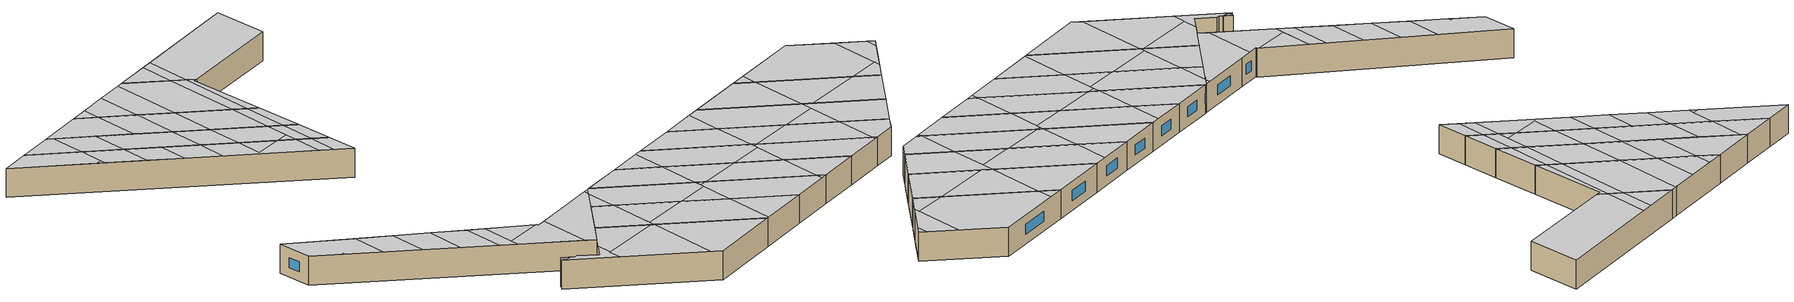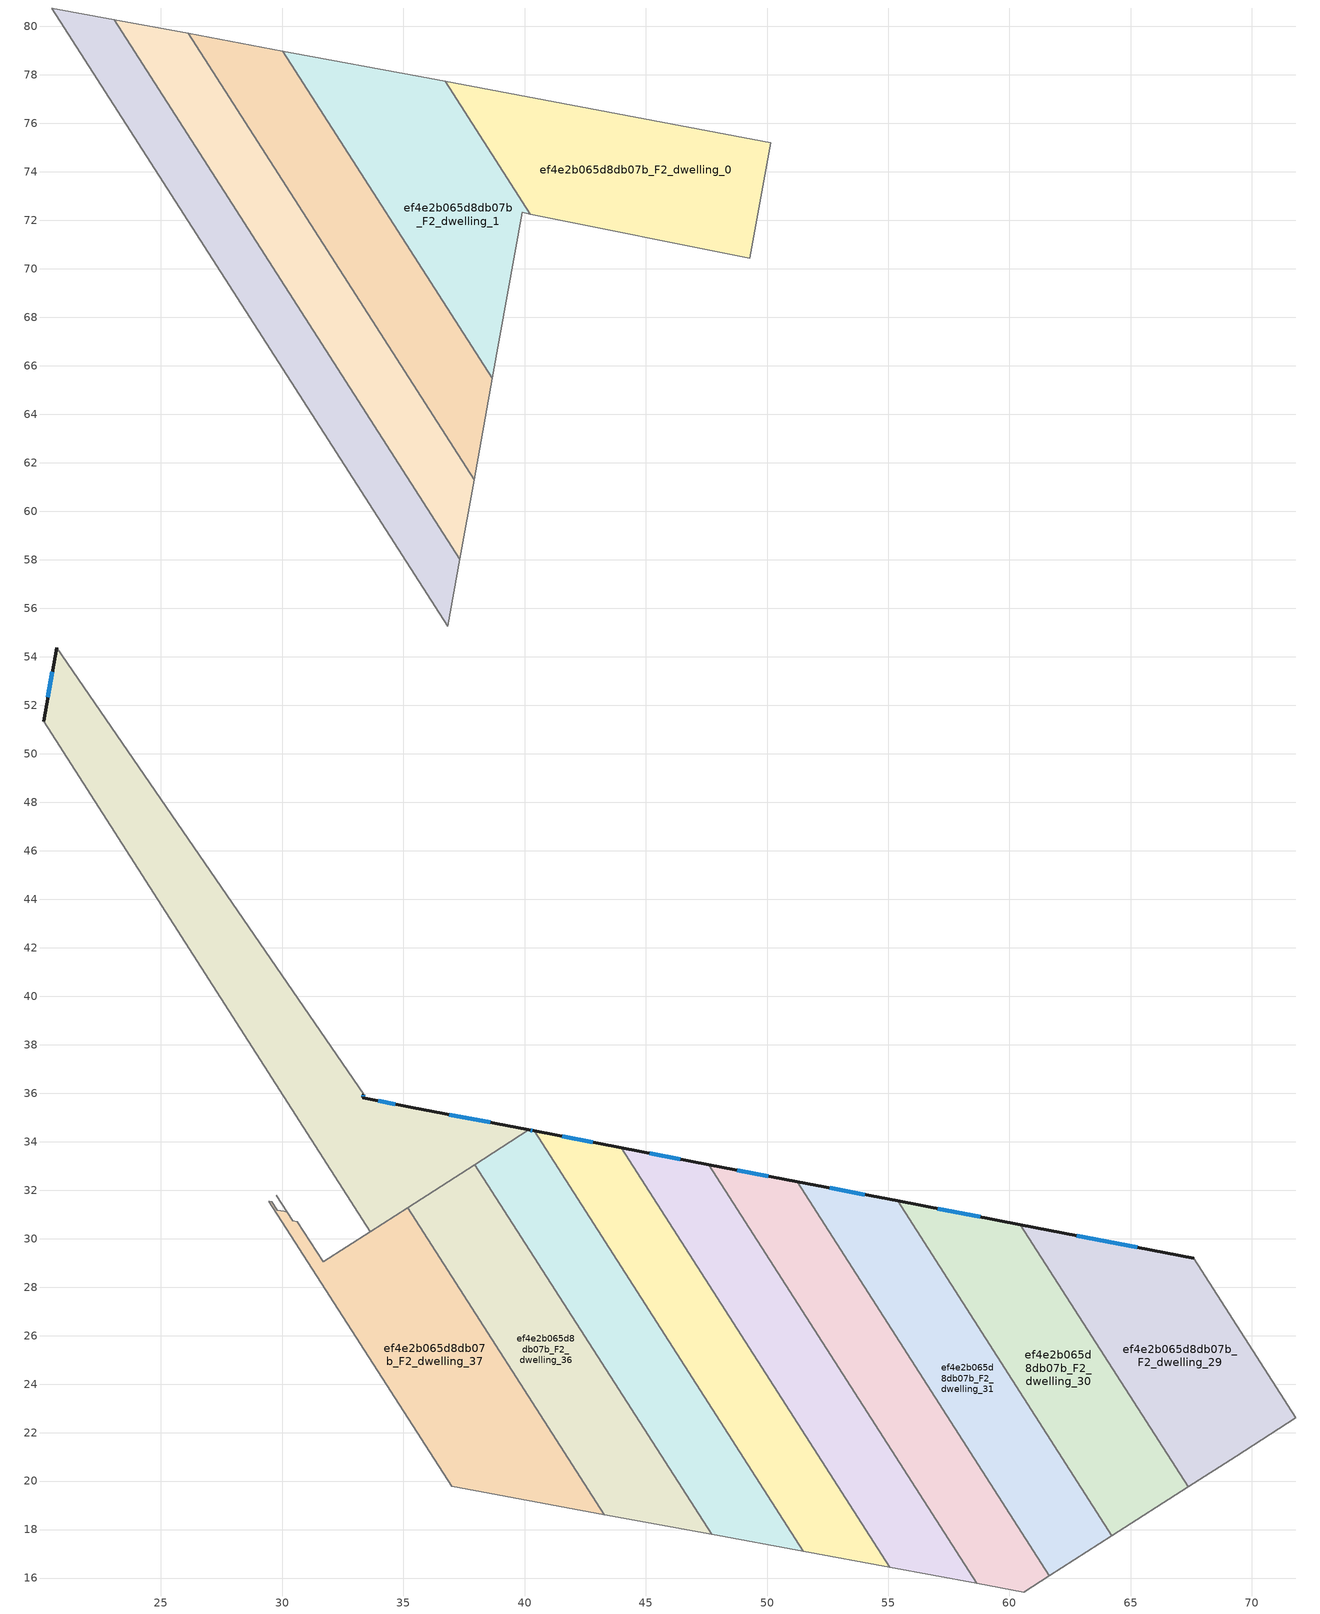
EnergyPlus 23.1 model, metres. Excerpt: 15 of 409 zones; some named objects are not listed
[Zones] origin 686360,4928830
ef4e2b065d8db07b_F2_dwelling_0
 floor to ef4e2b065d8db07b_F1_dwelling_0 (EU_floor_Construction): 50.16,75.2 49.3,70.43 40.23,72.26 36.73,77.73 z6
 wall to ef4e2b065d8db07b_F2_dwelling_1 (EU_wall_Construction): 36.73,77.73 40.23,72.26 z6:9
 wall adiabatic (EU_wall_Construction): 40.23,72.26 49.3,70.43 50.16,75.2 36.73,77.73 z6:9
 ceiling to ef4e2b065d8db07b_F3_dwelling_40 (EU_floor_Construction): 49.3,70.43 50.16,75.2 40.69,76.98 39.75,73.01 40.23,72.26 z9
 ceiling to ef4e2b065d8db07b_F3_dwelling_45 (EU_floor_Construction): 39,74.17 39.72,77.17 36.73,77.73 z9
 ceiling to ef4e2b065d8db07b_F3_dwelling_42 (EU_floor_Construction): 39.75,73.01 40.69,76.98 39.72,77.17 39,74.17 z9
ef4e2b065d8db07b_F2_dwelling_1
 floor to ef4e2b065d8db07b_F1_dwelling_1 (EU_floor_Construction): 36.73,77.73 40.23,72.26 39.9,72.32 38.67,65.49 30.03,78.98 36.07,77.85 z6
 wall adiabatic (EU_wall_Construction): 38.67,65.49 39.9,72.32 40.23,72.26 / 36.73,77.73 36.07,77.85 30.03,78.98 z6:9
 wall to ef4e2b065d8db07b_F2_dwelling_2 (EU_wall_Construction): 30.03,78.98 38.67,65.49 z6:9
 ceiling to ef4e2b065d8db07b_F3_dwelling_45 (EU_floor_Construction): 37.41,67.46 39,74.17 36.73,77.73 36.24,77.82 34.76,71.6 z9
 ceiling to ef4e2b065d8db07b_F3_dwelling_40 (EU_floor_Construction): 38.67,65.49 39.9,72.32 40.23,72.26 39.75,73.01 38.15,66.29 z9
 ceiling to ef4e2b065d8db07b_F3_dwelling_47 (EU_floor_Construction): 34.76,71.6 36.24,77.82 36.07,77.85 33.87,78.26 32.96,74.41 z9
 ceiling to ef4e2b065d8db07b_F3_dwelling_49 (EU_floor_Construction): 32.96,74.41 33.87,78.26 31.51,78.7 31.16,77.22 z9
 ceiling to ef4e2b065d8db07b_F3_dwelling_42 (EU_floor_Construction): 38.15,66.29 39.75,73.01 39,74.17 37.41,67.46 z9
 ceiling to ef4e2b065d8db07b_F3_dwelling_51 (EU_floor_Construction): 31.16,77.22 31.51,78.7 30.03,78.98 z9
ef4e2b065d8db07b_F2_dwelling_14
 floor to ef4e2b065d8db07b_F1_dwelling_14 (EU_floor_Construction): 20.71,54.37 33.36,35.96 33.34,35.82 35.3,35.42 40.18,34.48 33.64,30.29 20.16,51.34 z6
 wall outside (EU_wall_Construction): 40.18,34.48 35.3,35.42 33.34,35.82 33.36,35.96 / 20.71,54.37 20.16,51.34 z6:9
 wall to ef4e2b065d8db07b_F2_dwelling_15 (EU_wall_Construction): 20.16,51.34 33.64,30.29 z6:9
 wall to ef4e2b065d8db07b_F2_dwelling_13 (EU_wall_Construction): 33.36,35.96 20.71,54.37 z6:9
 wall to ef4e2b065d8db07b_F2_dwelling_36 (EU_wall_Construction): 35.18,31.28 37.95,33.05 z6:9
 wall to ef4e2b065d8db07b_F2_dwelling_35 (EU_wall_Construction): 37.95,33.05 40.18,34.48 z6:9
 wall to ef4e2b065d8db07b_F2_dwelling_37 (EU_wall_Construction): 33.64,30.29 35.18,31.28 z6:9
 window (EU_Window_Construction): 38.59,34.79 36.89,35.12 / 20.53,53.38 20.34,52.32 / 33.35,35.86 33.35,35.91 / 34.66,35.55 33.97,35.69 z6.98:8.02
 ceiling to ef4e2b065d8db07b_F3_dwelling_39 (EU_floor_Construction): 39.66,34.15 39.76,34.56 35.3,35.42 34.17,35.65 33.09,31.14 33.64,30.29 z9
 ceiling to ef4e2b065d8db07b_F3_dwelling_52 (EU_floor_Construction): 21.89,48.63 21.95,48.88 21.69,48.95 z9
 ceiling to ef4e2b065d8db07b_F3_dwelling_37 (EU_floor_Construction): 40.18,34.48 39.76,34.56 39.66,34.15 z9
 ceiling to ef4e2b065d8db07b_F3_dwelling_43 (EU_floor_Construction): 29.94,36.06 30.81,39.68 29.94,40.95 29.09,37.39 z9
 ceiling to ef4e2b065d8db07b_F3_dwelling_44 (EU_floor_Construction): 29.09,37.39 29.94,40.95 28.1,43.61 27.29,40.2 z9
 ceiling to ef4e2b065d8db07b_F3_dwelling_48 (EU_floor_Construction): 25.49,43.01 26.27,46.28 24.44,48.95 23.69,45.82 z9
 ceiling to ef4e2b065d8db07b_F3_dwelling_41 (EU_floor_Construction): 33.09,31.14 34.17,35.65 33.34,35.82 33.36,35.96 33.32,36.03 30.12,36.79 29.94,36.06 z9
 ceiling to ef4e2b065d8db07b_F3_dwelling_46 (EU_floor_Construction): 27.29,40.2 28.1,43.61 26.27,46.28 25.49,43.01 z9
 ceiling to ef4e2b065d8db07b_F3_dwelling_50 (EU_floor_Construction): 23.69,45.82 24.44,48.95 20.71,54.37 20.16,51.34 21.69,48.95 21.95,48.88 21.89,48.63 z9
 ceiling to ef4e2b065d8db07b_F3_dwelling_42 (EU_floor_Construction): 33.32,36.03 30.81,39.68 30.12,36.79 z9
ef4e2b065d8db07b_F2_dwelling_2
 floor to ef4e2b065d8db07b_F1_dwelling_2 (EU_floor_Construction): 30.03,78.98 38.67,65.49 37.92,61.3 26.14,79.71 z6
 wall to ef4e2b065d8db07b_F2_dwelling_3 (EU_wall_Construction): 26.14,79.71 37.92,61.3 z6:9
 wall adiabatic (EU_wall_Construction): 30.03,78.98 26.14,79.71 / 37.92,61.3 38.67,65.49 z6:9
 ceiling to ef4e2b065d8db07b_F3_dwelling_49 (EU_floor_Construction): 32.03,70.5 32.96,74.41 31.16,77.22 30.23,73.31 z9
 ceiling adiabatic (EU_roof_Construction): 30.23,73.31 31.16,77.22 30.03,78.98 26.14,79.71 z9
 ceiling to ef4e2b065d8db07b_F3_dwelling_45 (EU_floor_Construction): 36.48,63.55 37.41,67.46 34.76,71.6 33.83,67.69 z9
 ceiling to ef4e2b065d8db07b_F3_dwelling_47 (EU_floor_Construction): 33.83,67.69 34.76,71.6 32.96,74.41 32.03,70.5 z9
 ceiling to ef4e2b065d8db07b_F3_dwelling_40 (EU_floor_Construction): 37.92,61.3 38.67,65.49 38.15,66.29 37.22,62.38 z9
 ceiling to ef4e2b065d8db07b_F3_dwelling_42 (EU_floor_Construction): 37.22,62.38 38.15,66.29 37.41,67.46 36.48,63.55 z9
ef4e2b065d8db07b_F2_dwelling_29
 floor to ef4e2b065d8db07b_F1_dwelling_29 (EU_floor_Construction): 67.6,29.2 71.82,22.62 67.37,19.77 60.44,30.58 z6
 wall outside (EU_wall_Construction): 67.6,29.2 60.44,30.58 z6:9
 wall to ef4e2b065d8db07b_F2_dwelling_28 (EU_wall_Construction): 71.82,22.62 67.6,29.2 z6:9
 wall to ef4e2b065d8db07b_F2_dwelling_30 (EU_wall_Construction): 60.44,30.58 67.37,19.77 z6:9
 wall to ef4e2b065d8db07b_F2_dwelling_57 (EU_wall_Construction): 69.34,21.03 71.82,22.62 z6:9
 wall to ef4e2b065d8db07b_F2_dwelling_58 (EU_wall_Construction): 67.37,19.77 69.34,21.03 z6:9
 window (EU_Window_Construction): 65.28,29.64 62.77,30.13 z6.98:8.02
 ceiling to ef4e2b065d8db07b_F3_dwelling_27 (EU_floor_Construction): 71.19,22.22 71.43,23.22 69.94,25.55 68.78,20.67 z9
 ceiling to ef4e2b065d8db07b_F3_dwelling_31 (EU_floor_Construction): 68.9,21.2 69.94,25.55 67.6,29.2 61.79,30.32 61.47,28.97 66.01,21.88 z9
 ceiling to ef4e2b065d8db07b_F3_dwelling_26 (EU_floor_Construction): 71.82,22.62 71.43,23.22 71.19,22.22 z9
 ceiling to ef4e2b065d8db07b_F3_dwelling_33 (EU_floor_Construction): 61.47,28.97 61.79,30.32 60.44,30.58 z9
 ceiling to ef4e2b065d8db07b_F3_dwelling_30 (EU_floor_Construction): 68.78,20.67 68.9,21.2 66.01,21.88 67.37,19.77 z9
ef4e2b065d8db07b_F2_dwelling_3
 floor to ef4e2b065d8db07b_F1_dwelling_3 (EU_floor_Construction): 26.14,79.71 37.92,61.3 37.33,58.02 23.08,80.27 z6
 wall to ef4e2b065d8db07b_F2_dwelling_4 (EU_wall_Construction): 23.08,80.27 37.33,58.02 z6:9
 wall adiabatic (EU_wall_Construction): 26.14,79.71 23.08,80.27 / 37.33,58.02 37.92,61.3 z6:9
 ceiling to ef4e2b065d8db07b_F3_dwelling_53 (EU_floor_Construction): 27.7,73.06 28.43,76.12 26.49,79.15 25.76,76.09 z9
 ceiling to ef4e2b065d8db07b_F3_dwelling_55 (EU_floor_Construction): 25.76,76.09 26.49,79.15 26.14,79.7 23.08,80.27 z9
 ceiling to ef4e2b065d8db07b_F3_dwelling_45 (EU_floor_Construction): 35.99,61.51 36.48,63.55 33.83,67.69 33.1,64.63 34.93,61.77 z9
 ceiling to ef4e2b065d8db07b_F3_dwelling_47 (EU_floor_Construction): 35.75,60.48 35.99,61.51 34.93,61.77 z9; 33.1,64.63 33.83,67.69 32.03,70.5 31.3,67.43 z9
 ceiling to ef4e2b065d8db07b_F3_dwelling_40 (EU_floor_Construction): 37.33,58.02 37.92,61.3 37.22,62.38 36.5,59.32 z9
 ceiling adiabatic (EU_roof_Construction): 31.3,67.43 32.03,70.5 28.43,76.12 27.7,73.06 z9
 ceiling to ef4e2b065d8db07b_F3_dwelling_42 (EU_floor_Construction): 36.5,59.32 37.22,62.38 36.48,63.55 35.75,60.48 z9
ef4e2b065d8db07b_F2_dwelling_30
 floor to ef4e2b065d8db07b_F1_dwelling_30 (EU_floor_Construction): 60.44,30.58 67.37,19.77 64.22,17.75 55.39,31.55 z6
 wall outside (EU_wall_Construction): 60.44,30.58 55.39,31.55 z6:9
 wall adiabatic (EU_wall_Construction): 64.22,17.75 67.37,19.77 z6:9
 wall to ef4e2b065d8db07b_F2_dwelling_31 (EU_wall_Construction): 55.39,31.55 64.22,17.75 z6:9
 window (EU_Window_Construction): 58.8,30.89 57.03,31.23 z6.98:8.02
 ceiling to ef4e2b065d8db07b_F3_dwelling_33 (EU_floor_Construction): 60.27,23.92 61.47,28.97 60.44,30.58 55.39,31.55 z9
 ceiling to ef4e2b065d8db07b_F3_dwelling_31 (EU_floor_Construction): 66.01,21.88 61.47,28.97 60.27,23.92 60.78,23.13 z9
 ceiling adiabatic (EU_roof_Construction): 67.37,19.77 66.01,21.88 60.78,23.13 64.22,17.75 z9
ef4e2b065d8db07b_F2_dwelling_31
 floor to ef4e2b065d8db07b_F1_dwelling_31 (EU_floor_Construction): 55.39,31.55 64.22,17.75 61.65,16.11 51.24,32.35 z6
 wall outside (EU_wall_Construction): 55.39,31.55 51.24,32.35 z6:9
 wall adiabatic (EU_wall_Construction): 61.65,16.11 64.22,17.75 z6:9
 wall to ef4e2b065d8db07b_F2_dwelling_32 (EU_wall_Construction): 51.24,32.35 61.65,16.11 z6:9
 window (EU_Window_Construction): 54.04,31.81 52.59,32.09 z6.98:8.02
 ceiling to ef4e2b065d8db07b_F3_dwelling_33 (EU_floor_Construction): 60.03,22.9 60.27,23.92 55.39,31.55 54.33,31.75 53.6,28.67 56.8,23.67 z9
 ceiling to ef4e2b065d8db07b_F3_dwelling_35 (EU_floor_Construction): 53.6,28.67 54.33,31.75 51.25,32.35 z9
 ceiling to ef4e2b065d8db07b_F3_dwelling_32 (EU_floor_Construction): 59.29,19.78 60.03,22.9 56.8,23.67 z9
 ceiling adiabatic (EU_roof_Construction): 64.22,17.75 60.27,23.92 59.29,19.78 61.65,16.11 z9
ef4e2b065d8db07b_F2_dwelling_32
 floor to ef4e2b065d8db07b_F1_dwelling_32 (EU_floor_Construction): 51.24,32.35 61.65,16.11 60.58,15.43 58.65,15.78 47.59,33.05 z6
 wall outside (EU_wall_Construction): 51.24,32.35 47.59,33.05 z6:9
 wall adiabatic (EU_wall_Construction): 58.65,15.78 60.58,15.43 61.65,16.11 z6:9
 wall to ef4e2b065d8db07b_F2_dwelling_33 (EU_wall_Construction): 47.59,33.05 58.65,15.78 z6:9
 window (EU_Window_Construction): 50.06,32.58 48.78,32.83 z6.98:8.02
 ceiling to ef4e2b065d8db07b_F3_dwelling_32 (EU_floor_Construction): 58.42,16.13 59.29,19.78 56.8,23.67 53.02,24.57 z9
 ceiling to ef4e2b065d8db07b_F3_dwelling_35 (EU_floor_Construction): 52.73,25.02 53.6,28.67 51.25,32.35 47.59,33.05 z9
 ceiling adiabatic (EU_roof_Construction): 61.65,16.11 59.29,19.78 58.42,16.13 58.65,15.78 60.59,15.43 z9
 ceiling to ef4e2b065d8db07b_F3_dwelling_33 (EU_floor_Construction): 56.8,23.67 53.6,28.67 52.73,25.02 53.02,24.57 z9
ef4e2b065d8db07b_F2_dwelling_33
 floor to ef4e2b065d8db07b_F1_dwelling_33 (EU_floor_Construction): 47.59,33.05 58.65,15.78 55.07,16.44 43.99,33.75 z6
 wall outside (EU_wall_Construction): 47.59,33.05 43.99,33.75 z6:9
 wall adiabatic (EU_wall_Construction): 55.07,16.44 58.65,15.78 z6:9
 wall to ef4e2b065d8db07b_F2_dwelling_34 (EU_wall_Construction): 43.99,33.75 55.07,16.44 z6:9
 window (EU_Window_Construction): 46.42,33.28 45.16,33.52 z6.98:8.02
 ceiling to ef4e2b065d8db07b_F3_dwelling_35 (EU_floor_Construction): 52.56,24.31 52.73,25.02 47.59,33.05 46.9,33.19 46.21,30.28 49.57,25.02 z9
 ceiling to ef4e2b065d8db07b_F3_dwelling_32 (EU_floor_Construction): 58.35,15.84 58.42,16.13 53.02,24.57 52.64,24.66 51.88,21.43 55.07,16.44 z9
 ceiling to ef4e2b065d8db07b_F3_dwelling_33 (EU_floor_Construction): 53.02,24.57 52.73,25.02 52.64,24.66 z9
 ceiling to ef4e2b065d8db07b_F3_dwelling_34 (EU_floor_Construction): 51.88,21.43 52.56,24.31 49.57,25.02 z9
 ceiling to ef4e2b065d8db07b_F3_dwelling_37 (EU_floor_Construction): 46.21,30.28 46.9,33.19 43.99,33.75 z9
 ceiling adiabatic (EU_roof_Construction): 58.65,15.78 58.42,16.13 58.35,15.84 z9
ef4e2b065d8db07b_F2_dwelling_34
 floor to ef4e2b065d8db07b_F1_dwelling_34 (EU_floor_Construction): 43.99,33.75 55.07,16.44 51.5,17.1 40.4,34.44 z6
 wall outside (EU_wall_Construction): 43.99,33.75 40.4,34.44 z6:9
 wall adiabatic (EU_wall_Construction): 51.5,17.1 55.07,16.44 z6:9
 wall to ef4e2b065d8db07b_F2_dwelling_35 (EU_wall_Construction): 40.4,34.44 51.5,17.1 z6:9
 window (EU_Window_Construction): 42.82,33.97 41.56,34.22 z6.98:8.02
 ceiling to ef4e2b065d8db07b_F3_dwelling_35 (EU_floor_Construction): 49.57,25.02 46.21,30.28 45.35,26.7 45.86,25.91 z9
 ceiling to ef4e2b065d8db07b_F3_dwelling_37 (EU_floor_Construction): 45.35,26.7 46.21,30.28 43.99,33.75 40.4,34.44 z9
 ceiling to ef4e2b065d8db07b_F3_dwelling_34 (EU_floor_Construction): 51.02,17.84 51.88,21.43 49.57,25.02 45.86,25.91 z9
 ceiling to ef4e2b065d8db07b_F3_dwelling_32 (EU_floor_Construction): 55.07,16.44 51.88,21.43 51.02,17.84 51.5,17.1 z9
ef4e2b065d8db07b_F2_dwelling_35
 floor to ef4e2b065d8db07b_F1_dwelling_35 (EU_floor_Construction): 40.4,34.44 51.5,17.1 47.71,17.8 37.95,33.05 40.18,34.48 z6
 wall outside (EU_wall_Construction): 40.4,34.44 40.18,34.48 z6:9
 wall adiabatic (EU_wall_Construction): 47.71,17.8 51.5,17.1 z6:9
 wall to ef4e2b065d8db07b_F2_dwelling_36 (EU_wall_Construction): 37.95,33.05 47.71,17.8 z6:9
 window (EU_Window_Construction): 40.33,34.46 40.25,34.47 z6.98:8.02
 ceiling to ef4e2b065d8db07b_F3_dwelling_37 (EU_floor_Construction): 45.12,25.72 45.35,26.7 40.4,34.44 40.18,34.48 39.66,34.15 39.01,31.4 42.2,26.42 z9
 ceiling to ef4e2b065d8db07b_F3_dwelling_34 (EU_floor_Construction): 50.88,17.22 51.02,17.84 45.86,25.91 45.2,26.06 44.45,22.9 47.71,17.8 z9
 ceiling to ef4e2b065d8db07b_F3_dwelling_36 (EU_floor_Construction): 44.45,22.9 45.12,25.72 42.2,26.42 z9
 ceiling to ef4e2b065d8db07b_F3_dwelling_32 (EU_floor_Construction): 51.5,17.1 51.02,17.84 50.88,17.22 z9
 ceiling to ef4e2b065d8db07b_F3_dwelling_35 (EU_floor_Construction): 45.86,25.91 45.35,26.7 45.2,26.06 z9
 ceiling to ef4e2b065d8db07b_F3_dwelling_39 (EU_floor_Construction): 39.01,31.4 39.66,34.15 37.95,33.05 z9
ef4e2b065d8db07b_F2_dwelling_36
 floor to ef4e2b065d8db07b_F1_dwelling_36 (EU_floor_Construction): 37.95,33.05 47.71,17.8 43.28,18.62 35.18,31.28 z6
 wall adiabatic (EU_wall_Construction): 43.28,18.62 47.71,17.8 z6:9
 wall to ef4e2b065d8db07b_F2_dwelling_37 (EU_wall_Construction): 35.18,31.28 43.28,18.62 z6:9
 ceiling to ef4e2b065d8db07b_F3_dwelling_36 (EU_floor_Construction): 43.43,18.59 44.45,22.9 42.2,26.42 38.06,27.4 37.95,26.94 43.28,18.62 z9
 ceiling to ef4e2b065d8db07b_F3_dwelling_39 (EU_floor_Construction): 37.99,27.11 39.01,31.4 37.95,33.05 35.18,31.28 37.82,27.15 z9
 ceiling to ef4e2b065d8db07b_F3_dwelling_34 (EU_floor_Construction): 47.71,17.8 44.45,22.9 43.43,18.59 z9
 ceiling to ef4e2b065d8db07b_F3_dwelling_38 (EU_floor_Construction): 37.95,26.94 37.99,27.11 37.82,27.15 z9
 ceiling to ef4e2b065d8db07b_F3_dwelling_37 (EU_floor_Construction): 42.2,26.42 39.01,31.4 38.06,27.4 z9
ef4e2b065d8db07b_F2_dwelling_37
 floor to ef4e2b065d8db07b_F1_dwelling_37 (EU_floor_Construction): 35.18,31.28 43.28,18.62 36.99,19.78 29.46,31.55 29.57,31.53 29.8,31.18 30.09,31.12 30.21,31.1 29.76,31.8 30.43,30.75 30.64,30.71 31.7,29.05 z6
 wall to ef4e2b065d8db07b_F2_dwelling_16 (EU_wall_Construction): 30.64,30.71 30.43,30.75 29.76,31.8 30.21,31.1 / 29.8,31.18 29.57,31.53 29.46,31.55 z6:9
 wall adiabatic (EU_wall_Construction): 36.99,19.78 43.28,18.62 / 30.21,31.1 30.09,31.12 29.8,31.18 z6:9
 wall to ef4e2b065d8db07b_F2_dwelling_38 (EU_wall_Construction): 29.46,31.55 36.99,19.78 z6:9
 wall to ef4e2b065d8db07b_F2_dwelling_15 (EU_wall_Construction): 33.64,30.29 31.7,29.05 30.63,30.71 z6:9
 ceiling to ef4e2b065d8db07b_F3_dwelling_38 (EU_floor_Construction): 36.45,20.63 37.95,26.94 37.82,27.15 32.45,28.42 32.18,27.29 z9
 ceiling to ef4e2b065d8db07b_F3_dwelling_36 (EU_floor_Construction): 43.28,18.62 37.95,26.94 36.45,20.63 36.99,19.78 z9
 ceiling to ef4e2b065d8db07b_F3_dwelling_41 (EU_floor_Construction): 32.18,27.29 32.76,29.73 31.7,29.05 30.63,30.71 30.43,30.75 29.76,31.8 30.21,31.1 30.09,31.12 29.8,31.18 29.57,31.53 29.46,31.55 z9
 ceiling adiabatic (EU_roof_Construction): 37.82,27.15 35.18,31.28 32.76,29.73 32.45,28.42 z9
ef4e2b065d8db07b_F2_dwelling_4
 floor to ef4e2b065d8db07b_F1_dwelling_4 (EU_floor_Construction): 23.08,80.27 37.33,58.02 36.83,55.26 20.51,80.75 z6
 wall to ef4e2b065d8db07b_F2_dwelling_5 (EU_wall_Construction): 20.51,80.75 36.83,55.26 z6:9
 wall adiabatic (EU_wall_Construction): 23.08,80.27 20.51,80.75 / 36.83,55.26 37.33,58.02 z6:9
 ceiling to ef4e2b065d8db07b_F3_dwelling_47 (EU_floor_Construction): 35.14,57.9 35.75,60.48 34.93,61.77 32.55,62.33 33.1,64.62 31.3,67.43 30.69,64.85 z9
 ceiling to ef4e2b065d8db07b_F3_dwelling_55 (EU_floor_Construction): 25.27,74.03 25.76,76.09 23.08,80.27 20.51,80.75 24.73,74.16 z9
 ceiling to ef4e2b065d8db07b_F3_dwelling_40 (EU_floor_Construction): 36.83,55.26 37.33,58.02 36.5,59.32 35.88,56.74 z9
 ceiling to ef4e2b065d8db07b_F3_dwelling_53 (EU_floor_Construction): 27.09,70.48 27.7,73.06 25.76,76.09 25.15,73.51 z9
 ceiling to ef4e2b065d8db07b_F3_dwelling_45 (EU_floor_Construction): 34.93,61.77 33.1,64.62 32.55,62.33 z9
 ceiling to ef4e2b065d8db07b_F3_dwelling_49 (EU_floor_Construction): 30.69,64.85 31.3,67.43 29.5,70.25 28.89,67.67 z9
 ceiling to ef4e2b065d8db07b_F3_dwelling_54 (EU_floor_Construction): 25.15,73.51 25.27,74.03 24.73,74.16 z9
 ceiling to ef4e2b065d8db07b_F3_dwelling_42 (EU_floor_Construction): 35.88,56.74 36.5,59.32 35.75,60.48 35.14,57.9 z9
 ceiling to ef4e2b065d8db07b_F3_dwelling_51 (EU_floor_Construction): 28.89,67.67 29.5,70.25 27.7,73.06 27.09,70.48 z9
[Building]
EU S2 Campaign: North Axis=0; Terrain=City; Solar Distribution=FullExterior
[Site:Location]
Bologna: Latitude=44.5; Longitude=11.25; Time Zone=1; Elevation=37
[SizingPeriod:WeatherFileDays]
AnnualSizingPeriod: Begin Month=1; Begin Day of Month=1; End Month=12; End Day of Month=31; Day of Week for Start Day=Monday; Use Weather File Daylight Saving Period=No; Use Weather File Rain and Snow Indicators=No
[MATERIAL]
EU_InternalMass_Material: Roughness=MediumRough; Thickness=0.1; Conductivity=1; Density=1800; Specific Heat=900; Thermal Absorptance=0.9; Solar Absorptance=0.7; Visible Absorptance=0.7
[MATERIAL:NOMASS] Roughness=MediumRough; Thermal Absorptance=0.9; Solar Absorptance=0.7; Visible Absorptance=0.7
Name | Thermal Resistance
EU_wall_NoMass | 0.905828
EU_roof_NoMass | 0.37593
EU_floor_NoMass | 0.67114
[WINDOWMATERIAL:SIMPLEGLAZINGSYSTEM]
EU_Window_SimpleGlazing: UFactor=4.52486; Solar Heat Gain Coefficient=0.85; Visible Transmittance=0.85
[CONSTRUCTION]
EU_wall_Construction: EU_wall_NoMass
EU_roof_Construction: EU_roof_NoMass
EU_floor_Construction: EU_floor_NoMass
EU_Window_Construction: EU_Window_SimpleGlazing
EU_InternalMass_Construction: EU_InternalMass_Material
[ZONE] Type=1; Multiplier=1; Ceiling Height=autocalculate; Floor Area=autocalculate; Part of Total Floor Area=Yes
Name | Volume
ef4e2b065d8db07b_F2_dwelling_0 | 164.133
ef4e2b065d8db07b_F2_dwelling_1 | 164.172
ef4e2b065d8db07b_F2_dwelling_14 | 234.355
ef4e2b065d8db07b_F2_dwelling_2 | 164.129
ef4e2b065d8db07b_F2_dwelling_29 | 163.667
ef4e2b065d8db07b_F2_dwelling_3 | 164.154
ef4e2b065d8db07b_F2_dwelling_30; ef4e2b065d8db07b_F2_dwelling_33 | 163.66
ef4e2b065d8db07b_F2_dwelling_31 | 163.638
ef4e2b065d8db07b_F2_dwelling_32 | 163.651
ef4e2b065d8db07b_F2_dwelling_34; ef4e2b065d8db07b_F2_dwelling_36 | 163.679
ef4e2b065d8db07b_F2_dwelling_35 | 163.648
ef4e2b065d8db07b_F2_dwelling_37 | 184.187
ef4e2b065d8db07b_F2_dwelling_4 | 162.228
[INTERNALMASS] Construction=EU_InternalMass_Construction
Name | Zone or ZoneList | Surface Area
ef4e2b065d8db07b_F2_dwelling_0_EU_InternalMass | ef4e2b065d8db07b_F2_dwelling_0 | 54.7109
ef4e2b065d8db07b_F2_dwelling_1_EU_InternalMass | ef4e2b065d8db07b_F2_dwelling_1 | 54.7233
ef4e2b065d8db07b_F2_dwelling_2_EU_InternalMass | ef4e2b065d8db07b_F2_dwelling_2 | 54.7099
ef4e2b065d8db07b_F2_dwelling_3_EU_InternalMass | ef4e2b065d8db07b_F2_dwelling_3 | 54.7179
ef4e2b065d8db07b_F2_dwelling_4_EU_InternalMass | ef4e2b065d8db07b_F2_dwelling_4 | 54.0758
ef4e2b065d8db07b_F2_dwelling_14_EU_InternalMass | ef4e2b065d8db07b_F2_dwelling_14 | 78.1203
ef4e2b065d8db07b_F2_dwelling_29_EU_InternalMass | ef4e2b065d8db07b_F2_dwelling_29 | 54.5558
ef4e2b065d8db07b_F2_dwelling_30_EU_InternalMass | ef4e2b065d8db07b_F2_dwelling_30 | 54.5533
ef4e2b065d8db07b_F2_dwelling_31_EU_InternalMass | ef4e2b065d8db07b_F2_dwelling_31 | 54.5461
ef4e2b065d8db07b_F2_dwelling_32_EU_InternalMass | ef4e2b065d8db07b_F2_dwelling_32 | 54.5504
ef4e2b065d8db07b_F2_dwelling_33_EU_InternalMass | ef4e2b065d8db07b_F2_dwelling_33 | 54.5536
ef4e2b065d8db07b_F2_dwelling_34_EU_InternalMass | ef4e2b065d8db07b_F2_dwelling_34 | 54.5596
ef4e2b065d8db07b_F2_dwelling_35_EU_InternalMass | ef4e2b065d8db07b_F2_dwelling_35 | 54.5496
ef4e2b065d8db07b_F2_dwelling_36_EU_InternalMass | ef4e2b065d8db07b_F2_dwelling_36 | 54.5597
ef4e2b065d8db07b_F2_dwelling_37_EU_InternalMass | ef4e2b065d8db07b_F2_dwelling_37 | 61.3957
[OTHEREQUIPMENT] Fuel Type=Electricity; Design Level Calculation Method=Watts/Area; Power per Zone Floor Area=1; Fraction Latent=0; Fraction Radiant=0; Fraction Lost=0; Carbon Dioxide Generation Rate=0; EndUse Subcategory=EU_Step8_InternalGains
Name | Zone or ZoneList or Space or SpaceList | Schedule
EU_Step8_InternalGain_ef4e2b065d8db07b_F2_dwelling_0_f000 | ef4e2b065d8db07b_F2_dwelling_0 | EU_Step8_GainSchedule_ef4e2b065d8db07b_F2_dwelling_0_f000
EU_Step8_InternalGain_ef4e2b065d8db07b_F2_dwelling_1_f000 | ef4e2b065d8db07b_F2_dwelling_1 | EU_Step8_GainSchedule_ef4e2b065d8db07b_F2_dwelling_1_f000
EU_Step8_InternalGain_ef4e2b065d8db07b_F2_dwelling_2_f000 | ef4e2b065d8db07b_F2_dwelling_2 | EU_Step8_GainSchedule_ef4e2b065d8db07b_F2_dwelling_2_f000
EU_Step8_InternalGain_ef4e2b065d8db07b_F2_dwelling_3_f000 | ef4e2b065d8db07b_F2_dwelling_3 | EU_Step8_GainSchedule_ef4e2b065d8db07b_F2_dwelling_3_f000
EU_Step8_InternalGain_ef4e2b065d8db07b_F2_dwelling_4_f000 | ef4e2b065d8db07b_F2_dwelling_4 | EU_Step8_GainSchedule_ef4e2b065d8db07b_F2_dwelling_4_f000
EU_Step8_InternalGain_ef4e2b065d8db07b_F2_dwelling_14_f000 | ef4e2b065d8db07b_F2_dwelling_14 | EU_Step8_GainSchedule_ef4e2b065d8db07b_F2_dwelling_14_f000
EU_Step8_InternalGain_ef4e2b065d8db07b_F2_dwelling_29_f000 | ef4e2b065d8db07b_F2_dwelling_29 | EU_Step8_GainSchedule_ef4e2b065d8db07b_F2_dwelling_29_f000
EU_Step8_InternalGain_ef4e2b065d8db07b_F2_dwelling_30_f000 | ef4e2b065d8db07b_F2_dwelling_30 | EU_Step8_GainSchedule_ef4e2b065d8db07b_F2_dwelling_30_f000
EU_Step8_InternalGain_ef4e2b065d8db07b_F2_dwelling_31_f000 | ef4e2b065d8db07b_F2_dwelling_31 | EU_Step8_GainSchedule_ef4e2b065d8db07b_F2_dwelling_31_f000
EU_Step8_InternalGain_ef4e2b065d8db07b_F2_dwelling_32_f000 | ef4e2b065d8db07b_F2_dwelling_32 | EU_Step8_GainSchedule_ef4e2b065d8db07b_F2_dwelling_32_f000
EU_Step8_InternalGain_ef4e2b065d8db07b_F2_dwelling_33_f000 | ef4e2b065d8db07b_F2_dwelling_33 | EU_Step8_GainSchedule_ef4e2b065d8db07b_F2_dwelling_33_f000
EU_Step8_InternalGain_ef4e2b065d8db07b_F2_dwelling_34_f000 | ef4e2b065d8db07b_F2_dwelling_34 | EU_Step8_GainSchedule_ef4e2b065d8db07b_F2_dwelling_34_f000
EU_Step8_InternalGain_ef4e2b065d8db07b_F2_dwelling_35_f000 | ef4e2b065d8db07b_F2_dwelling_35 | EU_Step8_GainSchedule_ef4e2b065d8db07b_F2_dwelling_35_f000
EU_Step8_InternalGain_ef4e2b065d8db07b_F2_dwelling_36_f000 | ef4e2b065d8db07b_F2_dwelling_36 | EU_Step8_GainSchedule_ef4e2b065d8db07b_F2_dwelling_36_f000
EU_Step8_InternalGain_ef4e2b065d8db07b_F2_dwelling_37_f000 | ef4e2b065d8db07b_F2_dwelling_37 | EU_Step8_GainSchedule_ef4e2b065d8db07b_F2_dwelling_37_f000
[ZONEVENTILATION:DESIGNFLOWRATE] Schedule=EU_AlwaysOn; Design Flow Rate Calculation Method=AirChanges/Hour; Air Changes per Hour=0.73129; Ventilation Type=Natural; Fan Pressure Rise=0; Fan Total Efficiency=1; Constant Term Coefficient=1; Temperature Term Coefficient=0; Velocity Term Coefficient=0; Velocity Squared Term Coefficient=0; Minimum Indoor Temperature=-100; Maximum Indoor Temperature=100; Delta Temperature=-100; Minimum Outdoor Temperature=-100; Maximum Outdoor Temperature=100; Maximum Wind Speed=40
Name | Zone or ZoneList or Space or SpaceList
EU_ConstantAir_ef4e2b065d8db07b_F2_dwelling_0 | ef4e2b065d8db07b_F2_dwelling_0
EU_ConstantAir_ef4e2b065d8db07b_F2_dwelling_1 | ef4e2b065d8db07b_F2_dwelling_1
EU_ConstantAir_ef4e2b065d8db07b_F2_dwelling_2 | ef4e2b065d8db07b_F2_dwelling_2
EU_ConstantAir_ef4e2b065d8db07b_F2_dwelling_3 | ef4e2b065d8db07b_F2_dwelling_3
EU_ConstantAir_ef4e2b065d8db07b_F2_dwelling_4 | ef4e2b065d8db07b_F2_dwelling_4
EU_ConstantAir_ef4e2b065d8db07b_F2_dwelling_14 | ef4e2b065d8db07b_F2_dwelling_14
EU_ConstantAir_ef4e2b065d8db07b_F2_dwelling_29 | ef4e2b065d8db07b_F2_dwelling_29
EU_ConstantAir_ef4e2b065d8db07b_F2_dwelling_30 | ef4e2b065d8db07b_F2_dwelling_30
EU_ConstantAir_ef4e2b065d8db07b_F2_dwelling_31 | ef4e2b065d8db07b_F2_dwelling_31
EU_ConstantAir_ef4e2b065d8db07b_F2_dwelling_32 | ef4e2b065d8db07b_F2_dwelling_32
EU_ConstantAir_ef4e2b065d8db07b_F2_dwelling_33 | ef4e2b065d8db07b_F2_dwelling_33
EU_ConstantAir_ef4e2b065d8db07b_F2_dwelling_34 | ef4e2b065d8db07b_F2_dwelling_34
EU_ConstantAir_ef4e2b065d8db07b_F2_dwelling_35 | ef4e2b065d8db07b_F2_dwelling_35
EU_ConstantAir_ef4e2b065d8db07b_F2_dwelling_36 | ef4e2b065d8db07b_F2_dwelling_36
EU_ConstantAir_ef4e2b065d8db07b_F2_dwelling_37 | ef4e2b065d8db07b_F2_dwelling_37
[HVACTEMPLATE:ZONE:IDEALLOADSAIRSYSTEM] System Availability Schedule=EU_AlwaysOn; Maximum Heating Supply Air Temperature=50; Minimum Cooling Supply Air Temperature=13; Maximum Heating Supply Air Humidity Ratio=0.0156; Minimum Cooling Supply Air Humidity Ratio=0.0077; Heating Limit=NoLimit; Cooling Limit=NoLimit; Heating Availability Schedule=EU_AlwaysOn; Cooling Availability Schedule=EU_CoolingOff; Dehumidification Control Type=ConstantSensibleHeatRatio; Cooling Sensible Heat Ratio=0.7; Dehumidification Setpoint=60; Humidification Control Type=None; Humidification Setpoint=30; Outdoor Air Method=None; Outdoor Air Flow Rate per Person=0.00944; Outdoor Air Flow Rate per Zone Floor Area=0; Outdoor Air Flow Rate per Zone=0; Demand Controlled Ventilation Type=None; Outdoor Air Economizer Type=NoEconomizer; Heat Recovery Type=None; Sensible Heat Recovery Effectiveness=0.7; Latent Heat Recovery Effectiveness=0.65
Name | Template Thermostat
ef4e2b065d8db07b_F2_dwelling_0 | EU_HeatOnly_ef4e2b065d8db07b_F2_dwelling_0
ef4e2b065d8db07b_F2_dwelling_1 | EU_HeatOnly_ef4e2b065d8db07b_F2_dwelling_1
ef4e2b065d8db07b_F2_dwelling_2 | EU_HeatOnly_ef4e2b065d8db07b_F2_dwelling_2
ef4e2b065d8db07b_F2_dwelling_3 | EU_HeatOnly_ef4e2b065d8db07b_F2_dwelling_3
ef4e2b065d8db07b_F2_dwelling_4 | EU_HeatOnly_ef4e2b065d8db07b_F2_dwelling_4
ef4e2b065d8db07b_F2_dwelling_14 | EU_HeatOnly_ef4e2b065d8db07b_F2_dwelling_14
ef4e2b065d8db07b_F2_dwelling_29 | EU_HeatOnly_ef4e2b065d8db07b_F2_dwelling_29
ef4e2b065d8db07b_F2_dwelling_30 | EU_HeatOnly_ef4e2b065d8db07b_F2_dwelling_30
ef4e2b065d8db07b_F2_dwelling_31 | EU_HeatOnly_ef4e2b065d8db07b_F2_dwelling_31
ef4e2b065d8db07b_F2_dwelling_32 | EU_HeatOnly_ef4e2b065d8db07b_F2_dwelling_32
ef4e2b065d8db07b_F2_dwelling_33 | EU_HeatOnly_ef4e2b065d8db07b_F2_dwelling_33
ef4e2b065d8db07b_F2_dwelling_34 | EU_HeatOnly_ef4e2b065d8db07b_F2_dwelling_34
ef4e2b065d8db07b_F2_dwelling_35 | EU_HeatOnly_ef4e2b065d8db07b_F2_dwelling_35
ef4e2b065d8db07b_F2_dwelling_36 | EU_HeatOnly_ef4e2b065d8db07b_F2_dwelling_36
ef4e2b065d8db07b_F2_dwelling_37 | EU_HeatOnly_ef4e2b065d8db07b_F2_dwelling_37
[SIZING:ZONE] Zone Cooling Design Supply Air Temperature Input Method=SupplyAirTemperature; Zone Cooling Design Supply Air Temperature=13; Zone Heating Design Supply Air Temperature Input Method=SupplyAirTemperature; Zone Heating Design Supply Air Temperature=50; Zone Cooling Design Supply Air Humidity Ratio=0.008; Zone Heating Design Supply Air Humidity Ratio=0.008; Cooling Design Air Flow Method=DesignDay; Cooling Design Air Flow Rate=0; Cooling Minimum Air Flow per Zone Floor Area=0.000762; Cooling Minimum Air Flow=0; Cooling Minimum Air Flow Fraction=0.2; Heating Design Air Flow Method=DesignDay; Heating Design Air Flow Rate=0; Heating Maximum Air Flow per Zone Floor Area=0.002032; Heating Maximum Air Flow=0.141576; Heating Maximum Air Flow Fraction=0.3; Account for Dedicated Outdoor Air System=No; Dedicated Outdoor Air System Control Strategy=NeutralSupplyAir; Dedicated Outdoor Air Low Setpoint Temperature for Design=autosize; Dedicated Outdoor Air High Setpoint Temperature for Design=autosize; Zone Load Sizing Method=Sensible Load Only No Latent Load; Zone Latent Cooling Design Supply Air Humidity Ratio Input Method=HumidityRatioDifference; Zone Cooling Design Supply Air Humidity Ratio Difference=0.005; Zone Latent Heating Design Supply Air Humidity Ratio Input Method=HumidityRatioDifference; Zone Humidification Design Supply Air Humidity Ratio Difference=0.005
ef4e2b065d8db07b_F2_dwelling_0; ef4e2b065d8db07b_F2_dwelling_1; ef4e2b065d8db07b_F2_dwelling_2; ef4e2b065d8db07b_F2_dwelling_3; ef4e2b065d8db07b_F2_dwelling_4; ef4e2b065d8db07b_F2_dwelling_14; ef4e2b065d8db07b_F2_dwelling_29; ef4e2b065d8db07b_F2_dwelling_30; ef4e2b065d8db07b_F2_dwelling_31; ef4e2b065d8db07b_F2_dwelling_32; ef4e2b065d8db07b_F2_dwelling_33; ef4e2b065d8db07b_F2_dwelling_34; ef4e2b065d8db07b_F2_dwelling_35; ef4e2b065d8db07b_F2_dwelling_36; ef4e2b065d8db07b_F2_dwelling_37
[SCHEDULE:CONSTANT]
Name | Hourly Value
EU_AlwaysOn | 1
EU_CoolingOff | 0
[SCHEDULE:FILE] Column Number=1; Rows to Skip at Top=0; Number of Hours of Data=8760; Column Separator=Comma; Interpolate to Timestep=No; Minutes per Item=60; Adjust Schedule for Daylight Savings=Yes
Name | File
EU_Step8_GainSchedule_ef4e2b065d8db07b_F2_dwelling_0_f000 | ../../schedules/ef4e2b065d8db07b/ef4e2b065d8db07b_F2_dwelling_0_f000_gain.csv
EU_Step8_GainSchedule_ef4e2b065d8db07b_F2_dwelling_1_f000 | ../../schedules/ef4e2b065d8db07b/ef4e2b065d8db07b_F2_dwelling_1_f000_gain.csv
EU_Step8_GainSchedule_ef4e2b065d8db07b_F2_dwelling_2_f000 | ../../schedules/ef4e2b065d8db07b/ef4e2b065d8db07b_F2_dwelling_2_f000_gain.csv
EU_Step8_GainSchedule_ef4e2b065d8db07b_F2_dwelling_3_f000 | ../../schedules/ef4e2b065d8db07b/ef4e2b065d8db07b_F2_dwelling_3_f000_gain.csv
EU_Step8_GainSchedule_ef4e2b065d8db07b_F2_dwelling_4_f000 | ../../schedules/ef4e2b065d8db07b/ef4e2b065d8db07b_F2_dwelling_4_f000_gain.csv
EU_Step8_GainSchedule_ef4e2b065d8db07b_F2_dwelling_14_f000 | ../../schedules/ef4e2b065d8db07b/ef4e2b065d8db07b_F2_dwelling_14_f000_gain.csv
EU_Step8_GainSchedule_ef4e2b065d8db07b_F2_dwelling_29_f000 | ../../schedules/ef4e2b065d8db07b/ef4e2b065d8db07b_F2_dwelling_29_f000_gain.csv
EU_Step8_GainSchedule_ef4e2b065d8db07b_F2_dwelling_30_f000 | ../../schedules/ef4e2b065d8db07b/ef4e2b065d8db07b_F2_dwelling_30_f000_gain.csv
EU_Step8_GainSchedule_ef4e2b065d8db07b_F2_dwelling_31_f000 | ../../schedules/ef4e2b065d8db07b/ef4e2b065d8db07b_F2_dwelling_31_f000_gain.csv
EU_Step8_GainSchedule_ef4e2b065d8db07b_F2_dwelling_32_f000 | ../../schedules/ef4e2b065d8db07b/ef4e2b065d8db07b_F2_dwelling_32_f000_gain.csv
EU_Step8_GainSchedule_ef4e2b065d8db07b_F2_dwelling_33_f000 | ../../schedules/ef4e2b065d8db07b/ef4e2b065d8db07b_F2_dwelling_33_f000_gain.csv
EU_Step8_GainSchedule_ef4e2b065d8db07b_F2_dwelling_34_f000 | ../../schedules/ef4e2b065d8db07b/ef4e2b065d8db07b_F2_dwelling_34_f000_gain.csv
EU_Step8_GainSchedule_ef4e2b065d8db07b_F2_dwelling_35_f000 | ../../schedules/ef4e2b065d8db07b/ef4e2b065d8db07b_F2_dwelling_35_f000_gain.csv
EU_Step8_GainSchedule_ef4e2b065d8db07b_F2_dwelling_36_f000 | ../../schedules/ef4e2b065d8db07b/ef4e2b065d8db07b_F2_dwelling_36_f000_gain.csv
EU_Step8_GainSchedule_ef4e2b065d8db07b_F2_dwelling_37_f000 | ../../schedules/ef4e2b065d8db07b/ef4e2b065d8db07b_F2_dwelling_37_f000_gain.csv
